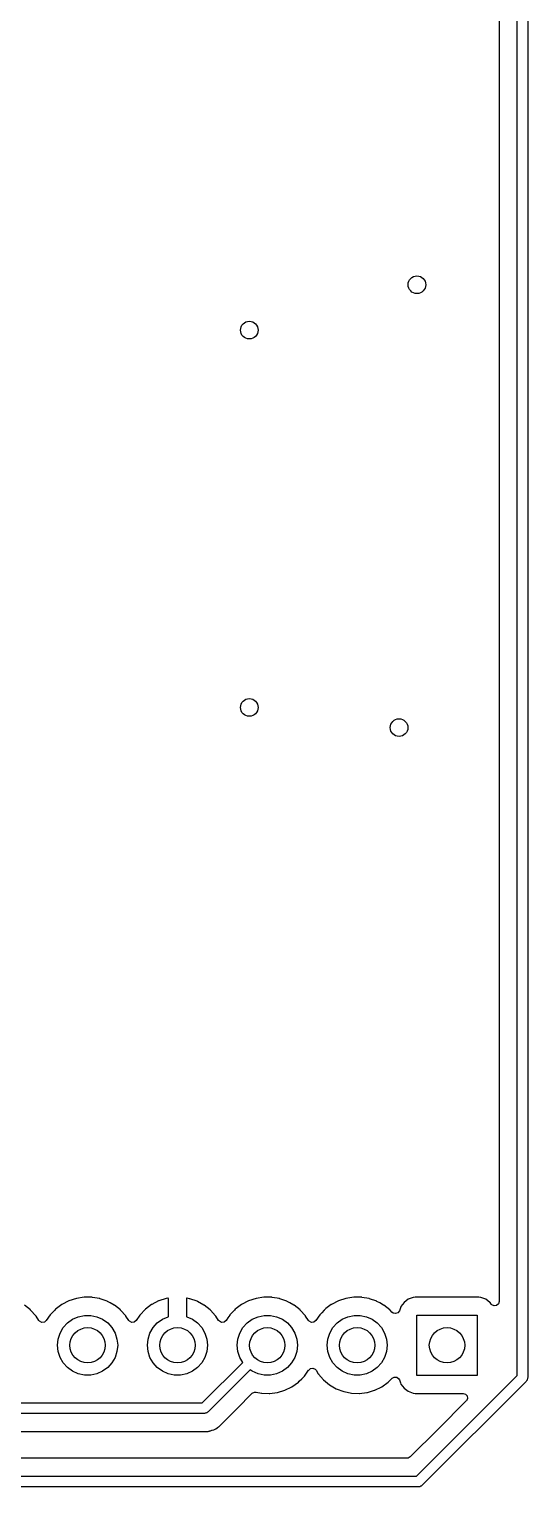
# Model space of a CAD drawing. Extents: x 108 to 192, y -154 to -46.
# Drawn here: x 177.42 to 191.51, y -133.8 to -92.58 of the extents above; entities that cross this region are included whole.
import ezdxf

# ---------------------------------------------------------------- set-up
doc = ezdxf.new("R2010")
doc.units = 0
doc.layers.add('BLACK', color=7, linetype='CONTINUOUS')

msp = doc.modelspace()

# ---------------------------------------------------------------- linework, layer by layer
at = {"layer": 'BLACK', "linetype": 'CONTINUOUS'}
for p, q in [((191.215, -130.645), (191.215, -82.4149)), ((191.515, -82.2806), (191.515, -130.707)), ((190.706, -82.8868), (190.706, -128.554)), ((178.542, -128.537), (178.344, -128.641)), ((178.754, -128.468), (178.542, -128.537)), ((178.975, -128.434), (178.754, -128.468)), ((178.98, -128.434), (178.975, -128.434)), ((179.124, -128.436), (178.98, -128.434)), ((178.98, -128.434), (178.98, -128.434)), ((179.198, -128.437), (179.124, -128.436)), ((179.203, -128.438), (179.198, -128.437)), ((179.413, -128.475), (179.203, -128.438)), ((179.203, -128.438), (179.203, -128.438)), ((179.418, -128.476), (179.413, -128.475)), ((179.413, -128.475), (179.413, -128.475)), ((179.423, -128.478), (179.418, -128.476)), ((179.624, -128.549), (179.423, -128.478)), ((179.423, -128.478), (179.423, -128.478)), ((179.629, -128.551), (179.624, -128.549)), ((179.624, -128.549), (179.624, -128.549)), ((179.71, -128.595), (179.629, -128.551)), ((181.077, -128.54), (180.888, -128.639)), ((181.087, -128.536), (181.077, -128.54)), ((181.289, -128.47), (181.087, -128.536)), ((181.299, -128.468), (181.289, -128.47)), ((181.338, -128.462), (181.299, -128.468)), ((181.352, -128.464), (181.338, -128.462)), ((181.356, -128.477), (181.352, -128.464)), ((181.356, -128.984), (181.356, -128.477)), ((181.869, -128.464), (181.864, -128.479)), ((181.864, -128.479), (181.864, -128.984)), ((181.882, -128.463), (181.869, -128.464)), ((181.953, -128.476), (181.882, -128.463)), ((181.963, -128.478), (181.953, -128.476)), ((182.164, -128.549), (181.963, -128.478)), ((182.173, -128.554), (182.164, -128.549)), ((182.36, -128.657), (182.173, -128.554)), ((183.622, -128.537), (183.424, -128.641)), ((183.834, -128.468), (183.622, -128.537)), ((184.055, -128.434), (183.834, -128.468)), ((184.06, -128.434), (184.055, -128.434)), ((184.204, -128.436), (184.06, -128.434)), ((184.06, -128.434), (184.06, -128.434)), ((184.278, -128.437), (184.204, -128.436)), ((184.283, -128.438), (184.278, -128.437)), ((184.493, -128.475), (184.283, -128.438)), ((184.283, -128.438), (184.283, -128.438)), ((184.498, -128.476), (184.493, -128.475)), ((184.493, -128.475), (184.493, -128.475)), ((184.503, -128.478), (184.498, -128.476)), ((184.704, -128.549), (184.503, -128.478)), ((184.503, -128.478), (184.503, -128.478)), ((184.709, -128.551), (184.704, -128.549)), ((184.704, -128.549), (184.704, -128.549)), ((184.79, -128.595), (184.709, -128.551)), ((186.162, -128.537), (185.964, -128.641)), ((186.374, -128.468), (186.162, -128.537)), ((186.595, -128.434), (186.374, -128.468)), ((186.6, -128.434), (186.595, -128.434)), ((186.744, -128.436), (186.6, -128.434)), ((186.6, -128.434), (186.6, -128.434)), ((186.818, -128.437), (186.744, -128.436)), ((186.823, -128.438), (186.818, -128.437)), ((187.033, -128.475), (186.823, -128.438)), ((186.823, -128.438), (186.823, -128.438)), ((187.038, -128.476), (187.033, -128.475)), ((187.033, -128.475), (187.033, -128.475)), ((187.043, -128.478), (187.038, -128.476)), ((187.244, -128.549), (187.043, -128.478)), ((187.043, -128.478), (187.043, -128.478)), ((187.249, -128.551), (187.244, -128.549)), ((187.244, -128.549), (187.244, -128.549)), ((187.33, -128.595), (187.249, -128.551)), ((188.017, -128.581), (187.929, -128.697)), ((188.133, -128.493), (188.017, -128.581)), ((188.27, -128.442), (188.133, -128.493)), ((188.332, -128.435), (188.27, -128.442)), ((190.128, -128.435), (188.332, -128.435)), ((190.19, -128.442), (190.128, -128.435)), ((190.327, -128.493), (190.19, -128.442)), ((190.443, -128.581), (190.327, -128.493)), ((190.449, -128.588), (190.443, -128.581)), ((190.706, -128.554), (190.686, -128.622)), ((177.456, -128.794), (177.288, -128.662)), ((177.46, -128.797), (177.456, -128.794)), ((177.456, -128.794), (177.456, -128.794)), ((177.61, -128.962), (177.46, -128.797)), ((177.613, -128.967), (177.61, -128.962)), ((177.693, -129.091), (177.613, -128.967)), ((177.613, -128.967), (177.613, -128.967)), ((178.011, -128.936), (177.903, -129.094)), ((178.071, -128.873), (178.011, -128.936)), ((178.14, -128.801), (178.071, -128.873)), ((178.165, -128.775), (178.14, -128.801)), ((178.188, -128.757), (178.165, -128.775)), ((178.339, -128.644), (178.188, -128.757)), ((178.344, -128.641), (178.339, -128.644)), ((178.339, -128.644), (178.339, -128.644)), ((178.645, -129.058), (178.807, -128.986)), ((178.807, -128.986), (178.981, -128.949)), ((178.981, -128.949), (179.159, -128.949)), ((179.159, -128.949), (179.333, -128.986)), ((179.333, -128.986), (179.495, -129.058)), ((179.818, -128.655), (179.71, -128.595)), ((179.824, -128.659), (179.818, -128.655)), ((179.828, -128.662), (179.824, -128.659)), ((179.996, -128.794), (179.828, -128.662)), ((179.828, -128.662), (179.828, -128.662)), ((180, -128.797), (179.996, -128.794)), ((179.996, -128.794), (179.996, -128.794)), ((180.15, -128.962), (180, -128.797)), ((180.153, -128.967), (180.15, -128.962)), ((180.234, -129.092), (180.153, -128.967)), ((180.153, -128.967), (180.153, -128.967)), ((180.548, -128.941), (180.443, -129.094)), ((180.555, -128.933), (180.548, -128.941)), ((180.702, -128.779), (180.555, -128.933)), ((180.709, -128.772), (180.702, -128.779)), ((180.88, -128.644), (180.709, -128.772)), ((180.888, -128.639), (180.88, -128.644)), ((181.185, -129.058), (181.347, -128.986)), ((181.347, -128.986), (181.356, -128.984)), ((181.864, -128.984), (181.873, -128.986)), ((181.873, -128.986), (182.035, -129.058)), ((182.368, -128.662), (182.36, -128.657)), ((182.535, -128.794), (182.368, -128.662)), ((182.543, -128.801), (182.535, -128.794)), ((182.686, -128.959), (182.543, -128.801)), ((182.692, -128.967), (182.686, -128.959)), ((182.773, -129.092), (182.692, -128.967)), ((183.088, -128.94), (183.036, -129.016)), ((183.091, -128.936), (183.088, -128.94)), ((183.088, -128.94), (183.088, -128.94)), ((183.151, -128.873), (183.091, -128.936)), ((183.22, -128.801), (183.151, -128.873)), ((183.245, -128.775), (183.22, -128.801)), ((183.268, -128.757), (183.245, -128.775)), ((183.419, -128.644), (183.268, -128.757)), ((183.424, -128.641), (183.419, -128.644)), ((183.419, -128.644), (183.419, -128.644)), ((183.725, -129.058), (183.887, -128.986)), ((183.887, -128.986), (184.061, -128.949)), ((184.061, -128.949), (184.239, -128.949)), ((184.239, -128.949), (184.413, -128.986)), ((184.413, -128.986), (184.575, -129.058)), ((184.898, -128.655), (184.79, -128.595)), ((184.904, -128.659), (184.898, -128.655)), ((184.908, -128.662), (184.904, -128.659)), ((185.076, -128.794), (184.908, -128.662)), ((184.908, -128.662), (184.908, -128.662)), ((185.08, -128.797), (185.076, -128.794)), ((185.076, -128.794), (185.076, -128.794)), ((185.23, -128.962), (185.08, -128.797)), ((185.233, -128.967), (185.23, -128.962)), ((185.313, -129.091), (185.233, -128.967)), ((185.233, -128.967), (185.233, -128.967)), ((185.631, -128.936), (185.523, -129.094)), ((185.691, -128.873), (185.631, -128.936)), ((185.76, -128.801), (185.691, -128.873)), ((185.785, -128.775), (185.76, -128.801)), ((185.808, -128.757), (185.785, -128.775)), ((185.959, -128.644), (185.808, -128.757)), ((185.964, -128.641), (185.959, -128.644)), ((185.959, -128.644), (185.959, -128.644)), ((186.265, -129.058), (186.427, -128.986)), ((186.427, -128.986), (186.601, -128.949)), ((186.601, -128.949), (186.779, -128.949)), ((186.779, -128.949), (186.953, -128.986)), ((186.953, -128.986), (187.115, -129.058)), ((187.438, -128.655), (187.33, -128.595)), ((187.444, -128.659), (187.438, -128.655)), ((187.448, -128.662), (187.444, -128.659)), ((187.616, -128.794), (187.448, -128.662)), ((187.448, -128.662), (187.448, -128.662)), ((187.62, -128.797), (187.616, -128.794)), ((187.616, -128.794), (187.616, -128.794)), ((187.623, -128.801), (187.62, -128.797)), ((187.674, -128.856), (187.623, -128.801)), ((187.623, -128.801), (187.623, -128.801)), ((187.706, -128.882), (187.674, -128.856)), ((187.776, -128.897), (187.706, -128.882)), ((187.842, -128.873), (187.776, -128.897)), ((187.885, -128.816), (187.842, -128.873)), ((187.926, -128.706), (187.885, -128.816)), ((187.929, -128.697), (187.926, -128.706)), ((188.38, -130.644), (188.38, -128.944)), ((188.38, -128.944), (190.08, -128.944)), ((190.08, -128.944), (190.08, -130.644)), ((190.48, -128.629), (190.449, -128.588)), ((190.498, -128.649), (190.48, -128.629)), ((190.562, -128.678), (190.498, -128.649)), ((190.633, -128.668), (190.562, -128.678)), ((190.686, -128.622), (190.633, -128.668)), ((177.714, -129.116), (177.693, -129.091)), ((177.778, -129.147), (177.714, -129.116)), ((177.848, -129.139), (177.778, -129.147)), ((177.903, -129.094), (177.848, -129.139)), ((178.293, -129.448), (178.382, -129.294)), ((178.382, -129.294), (178.501, -129.162)), ((178.501, -129.162), (178.645, -129.058)), ((179.495, -129.058), (179.639, -129.162)), ((179.639, -129.162), (179.758, -129.294)), ((179.758, -129.294), (179.847, -129.448)), ((180.254, -129.116), (180.234, -129.092)), ((180.318, -129.147), (180.254, -129.116)), ((180.389, -129.139), (180.318, -129.147)), ((180.443, -129.094), (180.389, -129.139)), ((180.833, -129.448), (180.922, -129.294)), ((180.922, -129.294), (181.041, -129.162)), ((181.041, -129.162), (181.185, -129.058)), ((182.035, -129.058), (182.179, -129.162)), ((182.179, -129.162), (182.298, -129.294)), ((182.298, -129.294), (182.387, -129.448)), ((182.794, -129.116), (182.773, -129.092)), ((182.857, -129.147), (182.794, -129.116)), ((182.928, -129.139), (182.857, -129.147)), ((182.983, -129.094), (182.928, -129.139)), ((183.036, -129.016), (182.983, -129.094)), ((182.983, -129.094), (182.983, -129.094)), ((183.373, -129.448), (183.462, -129.294)), ((183.462, -129.294), (183.581, -129.162)), ((183.581, -129.162), (183.725, -129.058)), ((184.575, -129.058), (184.719, -129.162)), ((184.719, -129.162), (184.838, -129.294)), ((184.838, -129.294), (184.927, -129.448)), ((185.334, -129.116), (185.313, -129.091)), ((185.398, -129.147), (185.334, -129.116)), ((185.468, -129.139), (185.398, -129.147)), ((185.523, -129.094), (185.468, -129.139)), ((185.913, -129.448), (186.002, -129.294)), ((186.002, -129.294), (186.121, -129.162)), ((186.121, -129.162), (186.265, -129.058)), ((187.115, -129.058), (187.259, -129.162)), ((187.259, -129.162), (187.378, -129.294)), ((187.378, -129.294), (187.467, -129.448)), ((178.22, -129.794), (178.239, -129.617)), ((178.239, -129.971), (178.22, -129.794)), ((178.239, -129.617), (178.293, -129.448)), ((179.847, -129.448), (179.901, -129.617)), ((179.901, -129.617), (179.92, -129.794)), ((179.92, -129.794), (179.901, -129.971)), ((180.76, -129.794), (180.779, -129.617)), ((180.779, -129.971), (180.76, -129.794)), ((180.779, -129.617), (180.833, -129.448)), ((182.387, -129.448), (182.441, -129.617)), ((182.441, -129.617), (182.46, -129.794)), ((182.46, -129.794), (182.441, -129.971)), ((183.3, -129.794), (183.319, -129.617)), ((183.319, -129.971), (183.3, -129.794)), ((183.319, -129.617), (183.373, -129.448)), ((184.927, -129.448), (184.981, -129.617)), ((184.981, -129.617), (185, -129.794)), ((185, -129.794), (184.981, -129.971)), ((185.84, -129.794), (185.859, -129.617)), ((185.859, -129.971), (185.84, -129.794)), ((185.859, -129.617), (185.913, -129.448)), ((187.467, -129.448), (187.521, -129.617)), ((187.521, -129.617), (187.54, -129.794)), ((187.54, -129.794), (187.521, -129.971)), ((178.293, -130.14), (178.239, -129.971)), ((178.382, -130.294), (178.293, -130.14)), ((179.847, -130.14), (179.758, -130.294)), ((179.901, -129.971), (179.847, -130.14)), ((180.833, -130.14), (180.779, -129.971)), ((180.922, -130.294), (180.833, -130.14)), ((182.387, -130.14), (182.298, -130.294)), ((182.441, -129.971), (182.387, -130.14)), ((183.373, -130.14), (183.319, -129.971)), ((183.454, -130.278), (183.373, -130.14)), ((184.927, -130.14), (184.838, -130.294)), ((184.981, -129.971), (184.927, -130.14)), ((185.913, -130.14), (185.859, -129.971)), ((186.002, -130.294), (185.913, -130.14)), ((187.467, -130.14), (187.378, -130.294)), ((187.521, -129.971), (187.467, -130.14)), ((178.501, -130.426), (178.382, -130.294)), ((178.645, -130.53), (178.501, -130.426)), ((178.807, -130.602), (178.645, -130.53)), ((178.981, -130.639), (178.807, -130.602)), ((179.159, -130.639), (178.981, -130.639)), ((179.333, -130.602), (179.159, -130.639)), ((179.495, -130.53), (179.333, -130.602)), ((179.639, -130.426), (179.495, -130.53)), ((179.758, -130.294), (179.639, -130.426)), ((181.041, -130.426), (180.922, -130.294)), ((181.185, -130.53), (181.041, -130.426)), ((181.347, -130.602), (181.185, -130.53)), ((181.521, -130.639), (181.347, -130.602)), ((181.699, -130.639), (181.521, -130.639)), ((181.873, -130.602), (181.699, -130.639)), ((182.035, -130.53), (181.873, -130.602)), ((182.179, -130.426), (182.035, -130.53)), ((182.298, -130.294), (182.179, -130.426)), ((182.31, -131.422), (183.454, -130.278)), ((183.668, -130.488), (182.478, -131.678)), ((183.725, -130.53), (183.668, -130.488)), ((183.887, -130.602), (183.725, -130.53)), ((184.061, -130.639), (183.887, -130.602)), ((184.239, -130.639), (184.061, -130.639)), ((184.413, -130.602), (184.239, -130.639)), ((184.575, -130.53), (184.413, -130.602)), ((184.719, -130.426), (184.575, -130.53)), ((184.838, -130.294), (184.719, -130.426)), ((185.199, -130.663), (185.318, -130.496)), ((185.318, -130.496), (185.32, -130.497)), ((185.32, -130.497), (185.367, -130.454)), ((185.367, -130.454), (185.437, -130.442)), ((185.437, -130.442), (185.502, -130.469)), ((185.502, -130.469), (185.53, -130.501)), ((185.53, -130.501), (185.59, -130.599)), ((185.59, -130.599), (185.593, -130.603)), ((185.593, -130.603), (185.597, -130.607)), ((185.597, -130.607), (185.736, -130.768)), ((186.121, -130.426), (186.002, -130.294)), ((186.265, -130.53), (186.121, -130.426)), ((186.427, -130.602), (186.265, -130.53)), ((186.601, -130.639), (186.427, -130.602)), ((186.779, -130.639), (186.601, -130.639)), ((186.953, -130.602), (186.779, -130.639)), ((187.115, -130.53), (186.953, -130.602)), ((187.259, -130.426), (187.115, -130.53)), ((187.378, -130.294), (187.259, -130.426)), ((188.364, -133.496), (191.215, -130.645)), ((190.08, -130.644), (188.38, -130.644)), ((184.647, -131.063), (184.848, -130.965)), ((184.848, -130.965), (185.03, -130.835)), ((185.03, -130.835), (185.053, -130.812)), ((185.053, -130.812), (185.124, -130.741)), ((185.124, -130.741), (185.188, -130.677)), ((185.188, -130.677), (185.199, -130.663)), ((185.736, -130.768), (185.908, -130.911)), ((185.908, -130.911), (186.101, -131.023)), ((186.101, -131.023), (186.31, -131.103)), ((187.187, -131.063), (187.388, -130.965)), ((187.388, -130.965), (187.57, -130.835)), ((187.57, -130.835), (187.678, -130.727)), ((187.678, -130.727), (187.74, -130.693)), ((187.74, -130.693), (187.811, -130.699)), ((187.811, -130.699), (187.868, -130.741)), ((187.868, -130.741), (187.885, -130.772)), ((187.885, -130.772), (187.915, -130.853)), ((187.915, -130.853), (187.929, -130.891)), ((187.929, -130.891), (188.017, -131.007)), ((188.017, -131.007), (188.133, -131.095)), ((191.471, -130.813), (188.532, -133.752)), ((191.481, -130.796), (191.471, -130.813)), ((191.495, -130.782), (191.481, -130.796)), ((191.5, -130.763), (191.495, -130.782)), ((191.51, -130.746), (191.5, -130.763)), ((191.515, -130.707), (191.51, -130.726)), ((191.51, -130.726), (191.51, -130.746)), ((170.656, -131.422), (182.31, -131.422)), ((183.287, -131.588), (183.724, -131.151)), ((183.724, -131.151), (183.786, -131.117)), ((183.786, -131.117), (183.838, -131.117)), ((183.838, -131.117), (183.989, -131.148)), ((183.989, -131.148), (183.994, -131.148)), ((183.994, -131.148), (183.994, -131.148)), ((183.994, -131.148), (184.207, -131.156)), ((184.207, -131.156), (184.207, -131.156)), ((184.207, -131.156), (184.212, -131.156)), ((184.212, -131.156), (184.217, -131.155)), ((184.217, -131.155), (184.428, -131.128)), ((184.217, -131.155), (184.217, -131.155)), ((184.428, -131.128), (184.433, -131.127)), ((184.428, -131.128), (184.428, -131.128)), ((184.433, -131.127), (184.438, -131.126)), ((184.438, -131.126), (184.642, -131.065)), ((184.642, -131.065), (184.647, -131.063)), ((184.642, -131.065), (184.642, -131.065)), ((186.31, -131.103), (186.315, -131.104)), ((186.315, -131.104), (186.315, -131.104)), ((186.315, -131.104), (186.403, -131.122)), ((186.403, -131.122), (186.529, -131.148)), ((186.529, -131.148), (186.534, -131.148)), ((186.534, -131.148), (186.534, -131.148)), ((186.534, -131.148), (186.747, -131.156)), ((186.747, -131.156), (186.747, -131.156)), ((186.747, -131.156), (186.752, -131.156)), ((186.752, -131.156), (186.757, -131.155)), ((186.757, -131.155), (186.968, -131.128)), ((186.757, -131.155), (186.757, -131.155)), ((186.968, -131.128), (186.973, -131.127)), ((186.968, -131.128), (186.968, -131.128)), ((186.973, -131.127), (186.978, -131.126)), ((186.978, -131.126), (187.182, -131.065)), ((187.182, -131.065), (187.187, -131.063)), ((187.182, -131.065), (187.182, -131.065)), ((188.133, -131.095), (188.27, -131.146)), ((188.27, -131.146), (188.332, -131.153)), ((188.332, -131.153), (189.684, -131.153)), ((189.773, -131.368), (188.979, -132.162)), ((189.684, -131.153), (189.752, -131.173)), ((189.752, -131.173), (189.799, -131.226)), ((189.779, -131.361), (189.773, -131.368)), ((189.809, -131.296), (189.779, -131.361)), ((189.799, -131.226), (189.809, -131.296)), ((182.372, -131.722), (170.657, -131.722)), ((182.391, -131.717), (182.372, -131.722)), ((182.411, -131.717), (182.391, -131.717)), ((182.428, -131.707), (182.411, -131.717)), ((182.447, -131.702), (182.428, -131.707)), ((182.461, -131.688), (182.447, -131.702)), ((182.478, -131.678), (182.461, -131.688)), ((182.864, -132.011), (183.287, -131.588)), ((171.002, -132.231), (182.29, -132.231)), ((182.29, -132.231), (182.302, -132.231)), ((182.302, -132.231), (182.302, -132.231)), ((182.302, -132.231), (182.31, -132.233)), ((182.31, -132.233), (182.38, -132.231)), ((182.38, -132.231), (182.384, -132.231)), ((182.384, -132.231), (182.413, -132.231)), ((182.413, -132.231), (182.418, -132.23)), ((182.418, -132.23), (182.43, -132.229)), ((182.43, -132.229), (182.476, -132.228)), ((182.476, -132.228), (182.496, -132.222)), ((182.496, -132.222), (182.516, -132.218)), ((182.516, -132.218), (182.523, -132.217)), ((182.523, -132.217), (182.529, -132.216)), ((182.529, -132.216), (182.537, -132.215)), ((182.529, -132.216), (182.529, -132.216)), ((182.537, -132.215), (182.544, -132.212)), ((182.544, -132.212), (182.58, -132.198)), ((182.544, -132.212), (182.544, -132.212)), ((182.58, -132.198), (182.591, -132.194)), ((182.591, -132.194), (182.636, -132.181)), ((182.636, -132.181), (182.654, -132.17)), ((182.654, -132.17), (182.672, -132.162)), ((182.672, -132.162), (182.692, -132.154)), ((182.692, -132.154), (182.729, -132.126)), ((182.729, -132.126), (182.739, -132.12)), ((182.739, -132.12), (182.772, -132.1)), ((182.772, -132.1), (182.779, -132.096)), ((182.772, -132.1), (182.772, -132.1)), ((182.779, -132.096), (182.794, -132.081)), ((182.794, -132.081), (182.809, -132.068)), ((182.809, -132.068), (182.82, -132.061)), ((182.82, -132.061), (182.826, -132.056)), ((182.826, -132.056), (182.856, -132.02)), ((182.856, -132.02), (182.864, -132.011)), ((188.979, -132.162), (188.19, -132.951)), ((188.101, -132.988), (161.592, -132.988)), ((188.128, -132.985), (188.101, -132.988)), ((188.19, -132.951), (188.128, -132.985)), ((130.406, -133.496), (188.364, -133.496)), ((188.426, -133.796), (130.344, -133.796)), ((188.445, -133.791), (188.426, -133.796)), ((188.465, -133.791), (188.445, -133.791)), ((188.482, -133.781), (188.465, -133.791)), ((188.501, -133.776), (188.482, -133.781)), ((188.515, -133.762), (188.501, -133.776)), ((188.532, -133.752), (188.515, -133.762))]:
    msp.add_line(p, q, dxfattribs=at)
at = {"layer": 'BLACK'}
for centre, radius in [((188.38, -99.8074), 0.25), ((183.642, -101.092), 0.25), ((183.642, -111.76), 0.25), ((187.873, -112.33), 0.25), ((179.07, -129.794), 0.5), ((181.61, -129.794), 0.5), ((184.15, -129.794), 0.5), ((186.69, -129.794), 0.5), ((189.23, -129.794), 0.5)]:
    msp.add_circle(centre, radius, dxfattribs=at)

doc.saveas('drawing.dxf')
